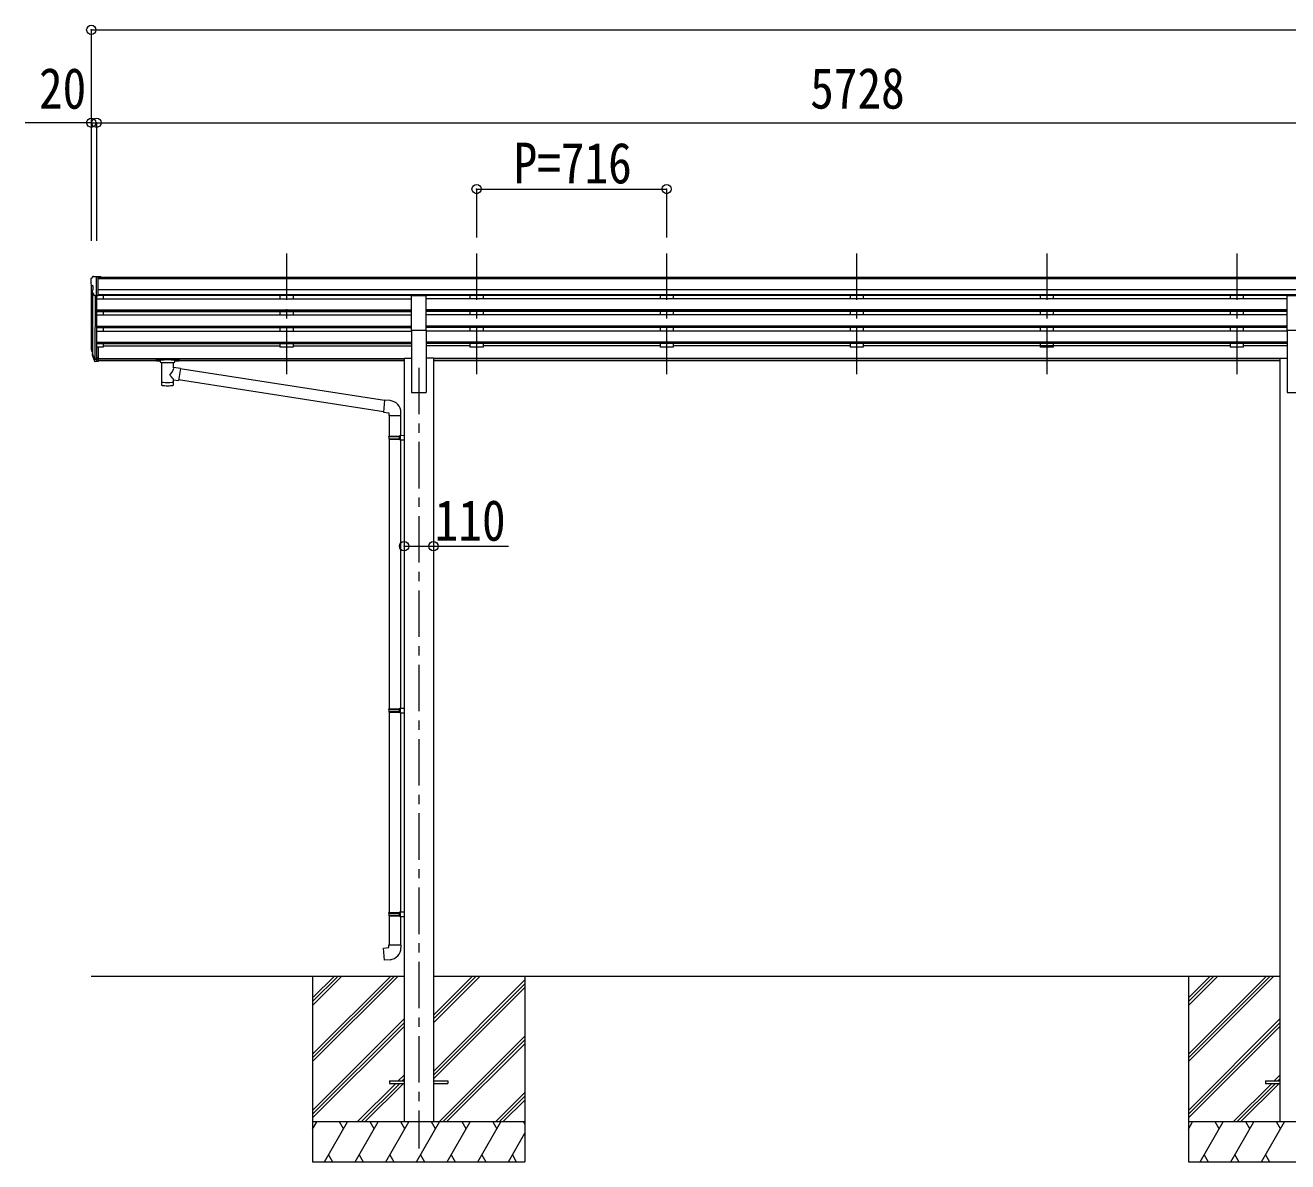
# Model space of a CAD drawing. Units: millimetres at full size, sheet at 1:35; some dimension numbers follow another scale. Extents: x -9837 to 9837, y -6790 to 6790.
# Drawn here: x -3081 to 1677, y -4264 to 21 of the extents above; entities that cross this region are included whole.
import ezdxf
from ezdxf.enums import TextEntityAlignment as Align

# ---------------------------------------------------------------- set-up
doc = ezdxf.new("R2010")
doc.units = ezdxf.units.MM
doc.header["$LTSCALE"] = 35
doc.header["$PDMODE"] = 32
doc.header["$PDSIZE"] = 35
doc.linetypes.add('CHAIN1', pattern=[8, 5, -1, 1, -1])
for name, color, linetype, lineweight in [('0-0_0', 7, 'Continuous', 9), ('0-1_本体', 5, 'CHAIN1', 9), ('0-3_ELV2', 4, 'Continuous', 9), ('0-6_OTH_LINE', 6, 'Continuous', 9), ('0-9_OUTLINE', 7, 'Continuous', 9)]:
    doc.layers.add(name, color=color, linetype=linetype, lineweight=lineweight)
doc.styles.add('ＭＳ ゴシック', font='')
doc.styles.get('ＭＳ ゴシック').set_extended_font_data('MS Gothic')

msp = doc.modelspace()

# ---------------------------------------------------------------- linework, layer by layer
at = {"layer": '0-0_0'}
for p, q in [((-2831.87, -3563.91), (-1653.07, -3563.91)), ((-1997.87, -3563.91), (-1997.87, -4263.91)), ((-1997.87, -3858.08), (-1703.69, -3563.91)), ((-1997.87, -3872.23), (-1689.55, -3563.91)), ((-1997.87, -3886.37), (-1675.4, -3563.91)), ((-1997.87, -3674.24), (-1887.54, -3563.91)), ((-1997.87, -3660.09), (-1901.68, -3563.91)), ((-1997.87, -3645.95), (-1915.82, -3563.91)), ((-1542.67, -3739.54), (-1367.04, -3563.91)), ((-1542.67, -3725.39), (-1381.18, -3563.91)), ((-1542.67, -3711.25), (-1395.32, -3563.91)), ((-1542.67, -3563.91), (1646.93, -3563.91)), ((-1197.87, -3563.91), (-1197.87, -4263.91)), ((1302.13, -3563.91), (1302.13, -4263.91)), ((1302.13, -3858.08), (1596.31, -3563.91)), ((1302.13, -3872.23), (1610.45, -3563.91)), ((1302.13, -3886.37), (1624.59, -3563.91)), ((1302.13, -3674.24), (1412.46, -3563.91)), ((1302.13, -3660.09), (1398.32, -3563.91)), ((1302.13, -3645.95), (1384.18, -3563.91)), ((-1542.67, -3923.38), (-1197.87, -3578.59)), ((-1542.67, -3937.52), (-1197.87, -3592.73)), ((-1542.67, -3951.67), (-1197.87, -3606.87)), ((-1997.87, -4070.21), (-1653.07, -3725.42)), ((-1997.87, -4084.36), (-1653.07, -3739.56)), ((-1997.87, -4098.5), (-1653.07, -3753.7)), ((1302.13, -4070.21), (1646.93, -3725.42)), ((1302.13, -4084.36), (1646.93, -3739.56)), ((1302.13, -4098.5), (1646.93, -3753.7)), ((-1521.06, -4113.91), (-1197.87, -3790.72)), ((-1506.92, -4113.91), (-1197.87, -3804.86)), ((-1492.77, -4113.91), (-1197.87, -3819)), ((-1674.93, -3959.41), (-1653.07, -3937.55)), ((1625.07, -3959.41), (1646.93, -3937.55)), ((-1829.43, -4113.91), (-1683.93, -3968.41)), ((-1815.28, -4113.91), (-1669.78, -3968.41)), ((-1801.14, -4113.91), (-1655.64, -3968.41)), ((-1660.78, -3959.41), (-1653.07, -3951.69)), ((1470.57, -4113.91), (1616.07, -3968.41)), ((1484.71, -4113.91), (1630.22, -3968.41)), ((1498.86, -4113.91), (1644.36, -3968.41)), ((1639.22, -3959.41), (1646.93, -3951.69)), ((-1308.93, -4113.91), (-1197.87, -4002.85)), ((-1294.78, -4113.91), (-1197.87, -4016.99)), ((-1280.64, -4113.91), (-1197.87, -4031.13)), ((-1197.87, -4113.91), (-1997.87, -4113.91)), ((-1997.87, -4141.41), (-1981.99, -4113.91)), ((-1953.12, -4263.91), (-1866.52, -4113.91)), ((-1881.52, -4139.89), (-1896.52, -4113.91)), ((-1837.65, -4263.91), (-1751.05, -4113.91)), ((-1766.05, -4139.89), (-1781.05, -4113.91)), ((-1722.18, -4263.91), (-1635.58, -4113.91)), ((-1650.58, -4139.89), (-1665.58, -4113.91)), ((-1606.71, -4263.91), (-1520.11, -4113.91)), ((-1535.11, -4139.89), (-1550.11, -4113.9)), ((-1491.24, -4263.91), (-1404.64, -4113.91)), ((-1419.64, -4139.89), (-1434.64, -4113.91)), ((-1375.77, -4263.91), (-1289.17, -4113.91)), ((-1319.17, -4113.91), (-1304.17, -4139.89)), ((-1203.7, -4113.91), (-1197.87, -4124.01)), ((2102.13, -4113.91), (1302.13, -4113.91)), ((1302.13, -4141.41), (1318.01, -4113.91)), ((1346.88, -4263.91), (1433.48, -4113.91)), ((1418.48, -4139.89), (1403.48, -4113.91)), ((1462.35, -4263.91), (1548.95, -4113.91)), ((1533.95, -4139.89), (1518.95, -4113.91)), ((1577.82, -4263.91), (1664.42, -4113.91)), ((1649.42, -4139.89), (1634.42, -4113.91)), ((-1260.3, -4263.91), (-1197.87, -4155.77)), ((-1997.87, -4263.91), (-1197.87, -4263.91)), ((-1938.12, -4237.93), (-1923.12, -4263.91)), ((-1822.65, -4237.93), (-1807.65, -4263.91)), ((-1707.18, -4237.92), (-1692.18, -4263.91)), ((-1591.71, -4237.93), (-1576.71, -4263.91)), ((-1476.24, -4237.93), (-1461.24, -4263.91)), ((-1360.77, -4237.93), (-1345.77, -4263.91)), ((-1245.3, -4237.93), (-1230.3, -4263.91)), ((1302.13, -4263.91), (2102.13, -4263.91)), ((1361.88, -4237.93), (1376.87, -4263.91)), ((1477.35, -4237.93), (1492.35, -4263.91)), ((1592.82, -4237.92), (1607.82, -4263.91))]:
    msp.add_line(p, q, dxfattribs=at)
at = {"layer": '0-1_本体'}
for p, q in [((-2095.87, -839.5), (-2095.87, -1317.02)), ((-1379.87, -839.5), (-1379.87, -1317.02)), ((-663.87, -839.5), (-663.87, -1317.02)), ((52.13, -839.5), (52.13, -1317.02)), ((768.13, -839.5), (768.13, -1317.02)), ((1484.13, -839.5), (1484.13, -1317.02)), ((-1597.87, -1270.34), (-1597.87, -4213.91))]:
    msp.add_line(p, q, dxfattribs=at)
at = {"layer": '0-3_ELV2'}
for p, q in [((-2833.87, -936.4), (-2833.87, -937.03)), ((-2826.96, -927.59), (-2831.03, -933.4)), ((-2823.87, -927.03), (-2826.2, -927.17)), ((-2823.87, -927.03), (-2805.37, -927.03)), ((-2811.87, -1000.01), (-2811.87, -927.03)), ((-2805.37, -927.03), (-2795.37, -927.11)), ((-2805.37, -999.01), (-2805.37, -927.03)), ((-2805.37, -928.63), (2899.63, -928.63)), ((-2805.37, -933.85), (2899.63, -933.85)), ((-2795.37, -928.63), (-2795.37, -927.11)), ((-2831.87, -957.6), (-2831.87, -1192.27)), ((-2831.34, -958.21), (-2826.02, -961.28)), ((-2819.49, -998.2), (-2828.5, -982.6)), ((-2826.9, -985.37), (-2826.9, -1218.97)), ((-2825.87, -961.54), (-2825.87, -977.81)), ((-2805.37, -999.01), (-2811.87, -999.01)), ((2909.63, -977.38), (-2805.37, -977.38)), ((2909.63, -995.23), (-2805.37, -995.23)), ((-1625.37, -998.48), (-2805.37, -998.48)), ((-2786.87, -998.48), (-2786.87, -1010.99)), ((-2120.87, -998.48), (-2120.87, -1010.99)), ((-2070.87, -998.48), (-2070.87, -1010.89)), ((-1625.37, -1129.45), (-1625.37, -997.66)), ((-1625.37, -997.66), (-1570.37, -997.66)), ((-1570.37, -1129.45), (-1570.37, -997.66)), ((1674.63, -998.48), (-1570.37, -998.48)), ((-1404.87, -998.48), (-1404.87, -1010.99)), ((-1354.87, -998.48), (-1354.87, -1010.89)), ((-688.87, -998.48), (-688.87, -1010.99)), ((-638.87, -998.48), (-638.87, -1010.89)), ((27.13, -998.48), (27.13, -1010.99)), ((77.13, -998.48), (77.13, -1010.89)), ((743.13, -998.48), (743.13, -1010.99)), ((793.13, -998.48), (793.13, -1010.89)), ((1459.13, -998.48), (1459.13, -1010.99)), ((1509.13, -998.48), (1509.13, -1010.89)), ((1674.63, -1129.45), (1674.63, -997.66)), ((1674.63, -997.66), (1729.63, -997.66)), ((-2817.87, -999.53), (-2817.88, -1237.41)), ((-2811.87, -1000.01), (-2817.08, -999.69)), ((-2811.87, -1000.01), (-2811.87, -1192.63)), ((-2811.87, -1010.99), (-1625.37, -1010.99)), ((1674.63, -1010.99), (-1570.37, -1010.99)), ((-2811.87, -1052.86), (-1625.37, -1052.86)), ((-2811.87, -1054.36), (-1625.37, -1054.36)), ((-2811.87, -1058.68), (-1625.37, -1058.68)), ((-2811.87, -1071.53), (-1625.37, -1071.53)), ((-2786.87, -1058.68), (-2786.87, -1071.53)), ((-2120.87, -1058.68), (-2120.87, -1071.53)), ((-2070.87, -1058.68), (-2070.87, -1071.53)), ((1674.63, -1052.86), (-1570.37, -1052.86)), ((1674.63, -1054.36), (-1570.37, -1054.36)), ((1674.63, -1058.68), (-1570.37, -1058.68)), ((1674.63, -1071.53), (-1570.37, -1071.53)), ((-1404.87, -1058.68), (-1404.87, -1071.53)), ((-1354.87, -1058.68), (-1354.87, -1071.53)), ((-688.87, -1058.68), (-688.87, -1071.53)), ((-638.87, -1058.68), (-638.87, -1071.53)), ((27.13, -1058.68), (27.13, -1071.53)), ((77.13, -1058.68), (77.13, -1071.53)), ((743.13, -1058.68), (743.13, -1071.53)), ((793.13, -1058.68), (793.13, -1071.53)), ((1459.13, -1058.68), (1459.13, -1071.53)), ((1509.13, -1058.68), (1509.13, -1071.53)), ((-2811.87, -1113.41), (-1625.37, -1113.41)), ((-2811.87, -1114.91), (-1625.37, -1114.91)), ((-2811.87, -1119.22), (-1625.37, -1119.22)), ((-2811.87, -1132.08), (-1625.37, -1132.08)), ((-2786.87, -1119.22), (-2786.87, -1132.08)), ((-2120.87, -1119.22), (-2120.87, -1131.98)), ((-2070.87, -1119.22), (-2070.87, -1132.08)), ((-1625.37, -1129.45), (-1625.37, -1363.91)), ((-1625.37, -1129.45), (-1570.37, -1129.45)), ((1674.63, -1113.41), (-1570.37, -1113.41)), ((1674.63, -1114.91), (-1570.37, -1114.91)), ((1674.63, -1119.22), (-1570.37, -1119.22)), ((-1570.37, -1129.45), (-1570.37, -1363.91)), ((1674.63, -1132.08), (-1570.37, -1132.08)), ((-1404.87, -1119.22), (-1404.87, -1131.98)), ((-1354.87, -1119.22), (-1354.87, -1132.08)), ((-688.87, -1119.22), (-688.87, -1131.98)), ((-638.87, -1119.22), (-638.87, -1132.08)), ((27.13, -1119.22), (27.13, -1131.98)), ((77.13, -1119.22), (77.13, -1132.08)), ((743.13, -1119.22), (743.13, -1131.98)), ((793.13, -1119.22), (793.13, -1132.08)), ((1459.13, -1119.22), (1459.13, -1131.98)), ((1509.13, -1119.22), (1509.13, -1132.08)), ((1674.63, -1129.45), (1674.63, -1363.91)), ((1674.63, -1129.45), (1729.63, -1129.45)), ((-2811.87, -1173.96), (-1625.37, -1173.96)), ((-2811.87, -1175.46), (-1625.37, -1175.46)), ((-2811.87, -1179.77), (-1625.37, -1179.77)), ((-2786.87, -1179.77), (-2786.87, -1193.26)), ((-2786.87, -1188.32), (-2120.87, -1188.32)), ((-2120.87, -1179.77), (-2120.87, -1193.26)), ((-2070.87, -1179.77), (-2070.87, -1193.26)), ((-2070.87, -1188.32), (-1625.37, -1188.32)), ((1674.63, -1173.96), (-1570.37, -1173.96)), ((1674.63, -1175.46), (-1570.37, -1175.46)), ((1674.63, -1179.77), (-1570.37, -1179.77)), ((-1404.87, -1188.32), (-1570.37, -1188.32)), ((-1404.87, -1179.77), (-1404.87, -1193.26)), ((-1354.87, -1179.77), (-1354.87, -1193.26)), ((-688.87, -1188.32), (-1354.87, -1188.32)), ((-688.87, -1179.77), (-688.87, -1193.26)), ((-638.87, -1179.77), (-638.87, -1193.26)), ((27.13, -1188.32), (-638.87, -1188.32)), ((27.13, -1179.77), (27.13, -1193.26)), ((77.13, -1179.77), (77.13, -1193.26)), ((1459.13, -1188.32), (77.13, -1188.32)), ((743.13, -1179.77), (743.13, -1193.26)), ((793.13, -1179.77), (793.13, -1193.26)), ((1459.13, -1179.77), (1459.13, -1193.26)), ((1509.13, -1179.77), (1509.13, -1193.26)), ((1674.63, -1188.32), (1509.13, -1188.32)), ((-2830.77, -1206.82), (-2826.9, -1214.77)), ((-2830.17, -1205.44), (-2826.9, -1212.51)), ((-2828.46, -1218.09), (-2828.12, -1222.5)), ((-2828.12, -1222.5), (-2819.31, -1246.05)), ((-2827.51, -1221.94), (-2819.31, -1238.11)), ((-2818.3, -1236.98), (-2826.06, -1221.58)), ((-2811.87, -1192.63), (-2811.87, -1247.4)), ((-2805.37, -1192.63), (-2811.87, -1192.63)), ((-2805.37, -1232.76), (-2811.87, -1232.76)), ((-2805.37, -1192.63), (-2805.37, -1246.66)), ((-2786.87, -1193.26), (-2805.37, -1193.26)), ((-2805.37, -1235.33), (-1653.07, -1235.33)), ((-2805.37, -1236.73), (-1653.07, -1236.73)), ((-2070.87, -1193.26), (-2120.87, -1193.26)), ((-1653.07, -1234.91), (-1653.07, -4113.91)), ((-1653.07, -1234.91), (-1625.37, -1234.91)), ((-1542.67, -1234.91), (-1570.37, -1234.91)), ((-1542.67, -1234.91), (-1542.67, -4113.91)), ((1646.93, -1235.33), (-1542.67, -1235.33)), ((1646.93, -1236.73), (-1542.67, -1236.73)), ((-1354.87, -1193.26), (-1404.87, -1193.26)), ((-638.87, -1193.26), (-688.87, -1193.26)), ((77.13, -1193.26), (27.13, -1193.26)), ((793.13, -1193.26), (743.13, -1193.26)), ((1509.13, -1193.26), (1459.13, -1193.26)), ((1646.93, -1234.91), (1646.93, -4113.91)), ((1646.93, -1234.91), (1674.63, -1234.91)), ((-2811.87, -1237.66), (-2817, -1237.66)), ((-2811.87, -1239.47), (-2816.71, -1239.47)), ((-2811.87, -1247.4), (-2816.71, -1247.4)), ((-2805.37, -1237.64), (-2811.87, -1237.64)), ((-2805.37, -1246.66), (-2811.87, -1246.66)), ((-2571.37, -1244.42), (-2805.37, -1244.42)), ((-1653.07, -1244.42), (-2517.37, -1244.42)), ((1646.93, -1244.42), (-1542.67, -1244.42)), ((-1625.37, -1363.91), (-1570.37, -1363.91)), ((1674.63, -1363.91), (1729.63, -1363.91)), ((-1707.87, -3959.41), (-1653.07, -3959.41)), ((-1542.67, -3959.41), (-1487.87, -3959.41)), ((-1542.67, -3968.41), (-1487.87, -3968.41)), ((-1487.87, -3959.41), (-1487.87, -3968.41)), ((1592.13, -3959.41), (1646.93, -3959.41))]:
    msp.add_line(p, q, dxfattribs=at)
for points in [[(-1707.87, -3959.41), (-1707.87, -3968.41), (-1653.07, -3968.41)], [(1592.13, -3959.41), (1592.13, -3968.41), (1646.93, -3968.41)]]:
    msp.add_lwpolyline(points, dxfattribs=at)
for centre, radius, start, end in [((-2830.87, -936.4), 3, 93, 180), ((-2631.87, -937.03), 202, 180, 184.94904), ((-2826.14, -928.17), 1, 93.5, 145), ((-2826.96, -953.84), 6.18, 185.7035, 224.99897), ((-2825.9, -981.1), 3, 94.7167, 210), ((-2826.17, -977.81), 0.3, 274.7167, 0), ((-2826.17, -961.54), 0.3, 0, 60), ((-2816.89, -996.7), 3, 210, 266.5), ((-2802.69, -1197.7), 29.53, 186.50806, 197.98144), ((-2801.28, -1195.95), 30.41, 187.1552, 198.19734)]:
    msp.add_arc(centre, radius, start, end, dxfattribs=at)
for centre, major_axis, ratio, start_param, end_param in [((-2743.22, -1198.14), (-89.06, 1.43), 0.57596, 6.1962358, 6.3678173), ((-2744.01, -1191.46), (87.93, 4.42), 0.541684, 3.0659337, 3.2228513), ((-2827.16, -1218.09), (1.3, 0), 0.90356, 1.3700892, 3.347195), ((-2741.24, -1201.9), (-89.07, 0), 0.90356, 0.2056023, 0.2515348), ((-2741.95, -1198.04), (-88.05, 0), 0.90356, 0.2662965, 0.3003836), ((-2816.71, -1236.76), (-3, 0), 0.90356, 0.5235988, 1.5707963), ((-2816.71, -1244.69), (3, 0), 0.90356, 3.6651914, 4.712389), ((-2817, -1236.31), (-1.5, 0), 0.90356, 0.5235988, 1.5707963)]:
    msp.add_ellipse(centre, major_axis=major_axis, ratio=ratio, start_param=start_param, end_param=end_param, dxfattribs=at)
at = {"layer": '0-6_OTH_LINE'}
for p, q in [((-2831.87, 3.15), (-2831.87, -789.5)), ((-2831.87, 3.15), (8664.13, 3.15)), ((-2831.87, -346.85), (-2831.87, -792.26)), ((-2831.87, -346.85), (-2811.87, -346.85)), ((-2811.87, -346.85), (-2811.87, -792.26)), ((-2811.87, -346.85), (2916.13, -346.85)), ((-1379.87, -596.85), (-1379.87, -779.31)), ((-1379.87, -596.85), (-663.87, -596.85)), ((-663.87, -596.85), (-663.87, -779.31)), ((-1653.07, -1943.46), (-1542.67, -1943.46))]:
    msp.add_line(p, q, dxfattribs=at)
at = {"layer": '0-6_OTH_LINE', "lineweight": 18}
for p, q in [((-2831.87, -346.85), (-3080.7, -346.85)), ((-1542.67, -1943.46), (-1259.6, -1943.46))]:
    msp.add_line(p, q, dxfattribs=at)
at = {"layer": '0-6_OTH_LINE'}
for p in [(-2831.87, 3.15), (-2831.87, -346.85), (-2811.87, -346.85), (-1379.87, -596.85), (-663.87, -596.85), (-1653.07, -1943.46), (-1542.67, -1943.46)]:
    msp.add_point(p, dxfattribs=at)
at = {"layer": '0-9_OUTLINE'}
for p, q in [((-2585.87, -1236.84), (-2502.87, -1236.84)), ((-2587.87, -1237.51), (-2587.87, -1243.26)), ((-2585.87, -1239.02), (-2502.87, -1239.02)), ((-2585.87, -1243.93), (-2571.37, -1243.93)), ((-2571.37, -1249.57), (-2571.37, -1243.03)), ((-2567.27, -1250.49), (-2567.29, -1335.93)), ((-2521.47, -1269.24), (-2521.47, -1250.49)), ((-2496.25, -1273.14), (-2521.47, -1269.23)), ((-2517.37, -1249.57), (-2517.37, -1243.03)), ((-2517.37, -1243.93), (-2502.87, -1243.93)), ((-2496.25, -1273.14), (-2503.27, -1318.4)), ((-2500.87, -1237.51), (-2500.87, -1243.26)), ((-1727.26, -1394.51), (-2496.56, -1275.16)), ((-2521.45, -1335.93), (-2521.47, -1315.27)), ((-2521.47, -1315.58), (-2503.27, -1318.4)), ((-1730.93, -1436.44), (-2503, -1316.66)), ((-1706.26, -1394.38), (-1727.09, -1392.56)), ((-1711.18, -1450.13), (-1665.18, -1450.13)), ((-1709.07, -1450.13), (-1709.07, -1527.97)), ((-1667.07, -1450.13), (-1667.07, -1525.41)), ((-1665.18, -1450.13), (-1665.18, -1439.21)), ((-1711.07, -1529.97), (-1710.07, -1527.97)), ((-1711.07, -1529.97), (-1667.07, -1529.97)), ((-1711.07, -1529.97), (-1711.07, -1537.97)), ((-1711.07, -1537.97), (-1667.07, -1537.97)), ((-1711.07, -1537.97), (-1710.07, -1539.97)), ((-1710.07, -1527.97), (-1667.07, -1527.97)), ((-1710.07, -1539.97), (-1667.07, -1539.97)), ((-1709.07, -1539.97), (-1709.07, -2556.66)), ((-1671.55, -1529.97), (-1671.98, -1527.97)), ((-1669.07, -1525.47), (-1653.07, -1525)), ((-1669.07, -1527.47), (-1669.07, -1525.47)), ((-1669.07, -1527.47), (-1667.07, -1527.47)), ((-1669.07, -1542.47), (-1669.07, -1540.47)), ((-1669.07, -1542.47), (-1653.07, -1542.94)), ((-1667.07, -1542.53), (-1667.07, -2554.1)), ((-1653.07, -1525), (-1653.07, -1542.94)), ((-1711.07, -2558.66), (-1710.07, -2556.66)), ((-1711.07, -2558.66), (-1667.07, -2558.66)), ((-1711.07, -2558.66), (-1711.07, -2566.66)), ((-1711.07, -2566.66), (-1667.07, -2566.66)), ((-1711.07, -2566.66), (-1710.07, -2568.66)), ((-1710.07, -2556.66), (-1667.07, -2556.66)), ((-1710.07, -2568.66), (-1667.07, -2568.66)), ((-1709.07, -2568.66), (-1709.07, -3324.35)), ((-1671.55, -2558.66), (-1671.98, -2556.66)), ((-1669.07, -2554.16), (-1653.07, -2553.69)), ((-1669.07, -2556.16), (-1669.07, -2554.16)), ((-1669.07, -2556.16), (-1667.07, -2556.16)), ((-1653.07, -2553.69), (-1653.07, -2571.63)), ((-1669.07, -2571.16), (-1669.07, -2569.16)), ((-1669.07, -2571.16), (-1653.07, -2571.63)), ((-1667.07, -2571.22), (-1667.07, -3321.79)), ((-1711.07, -3326.35), (-1710.07, -3324.35)), ((-1711.07, -3326.35), (-1667.07, -3326.35)), ((-1711.07, -3326.35), (-1711.07, -3334.35)), ((-1710.07, -3324.35), (-1667.07, -3324.35)), ((-1671.55, -3326.35), (-1671.98, -3324.35)), ((-1669.07, -3321.85), (-1653.07, -3321.38)), ((-1669.07, -3323.85), (-1669.07, -3321.85)), ((-1669.07, -3323.85), (-1667.07, -3323.85)), ((-1653.07, -3321.38), (-1653.07, -3339.32)), ((-1711.07, -3334.35), (-1667.07, -3334.35)), ((-1711.07, -3334.35), (-1710.07, -3336.35)), ((-1710.07, -3336.35), (-1667.07, -3336.35)), ((-1709.07, -3336.35), (-1709.07, -3446.35)), ((-1669.07, -3338.85), (-1669.07, -3336.85)), ((-1669.07, -3338.85), (-1653.07, -3339.32)), ((-1667.07, -3338.91), (-1667.07, -3446.35)), ((-1711.07, -3446.35), (-1665.07, -3446.35)), ((-1711.07, -3456.35), (-1711.07, -3446.35)), ((-1665.07, -3446.35), (-1665.07, -3457.27))]:
    msp.add_line(p, q, dxfattribs=at)
for points in [[(-2587.87, -1237.51), (-2587.83, -1237.31), (-2587.75, -1237.17), (-2587.65, -1237.08), (-2587.55, -1237.02), (-2587.43, -1236.97), (-2587.13, -1236.91), (-2586.64, -1236.87), (-2586.1, -1236.84), (-2585.87, -1236.84)], [(-2502.87, -1236.84), (-2502.52, -1236.85), (-2501.99, -1236.87), (-2501.54, -1236.92), (-2501.23, -1237), (-2501.06, -1237.1), (-2500.94, -1237.24), (-2500.88, -1237.42), (-2500.87, -1237.51)], [(-2587.87, -1243.26), (-2587.83, -1243.46), (-2587.75, -1243.6), (-2587.65, -1243.69), (-2587.55, -1243.75), (-2587.43, -1243.8), (-2587.13, -1243.86), (-2586.64, -1243.91), (-2586.1, -1243.93), (-2585.87, -1243.93)], [(-2502.87, -1243.93), (-2502.52, -1243.92), (-2501.99, -1243.9), (-2501.54, -1243.85), (-2501.23, -1243.77), (-2501.06, -1243.67), (-2500.94, -1243.53), (-2500.88, -1243.35), (-2500.87, -1243.26)], [(-1727.09, -1392.56), (-1731.1, -1438.38), (-1711.18, -1440.13), (-1711.18, -1450.13)], [(-1671.55, -1529.97), (-1671.55, -1537.97), (-1671.98, -1539.97)], [(-1669.07, -1540.47), (-1667.07, -1540.47), (-1667.07, -1527.47)], [(-1671.55, -2558.66), (-1671.55, -2566.66), (-1671.98, -2568.66)], [(-1669.07, -2569.16), (-1667.07, -2569.16), (-1667.07, -2556.16)], [(-1671.55, -3326.35), (-1671.55, -3334.35), (-1671.98, -3336.35)], [(-1669.07, -3336.85), (-1667.07, -3336.85), (-1667.07, -3323.85)], [(-1706.15, -3502.09), (-1726.98, -3503.92), (-1730.99, -3458.09), (-1711.07, -3456.35)]]:
    msp.add_lwpolyline(points, dxfattribs=at)
for centre, start, end in [((-1710.18, -1439.21), 0, 85), ((-1710.07, -3457.27), 275, 0)]:
    msp.add_arc(centre, 45, start, end, dxfattribs=at)
for centre, major_axis, ratio, start_param, end_param in [((-2585.87, -1239.24), (2, 0), 0.109601, 3.1415927, 4.712389), ((-2544.37, -1249.49), (27.06, 0), 0.069685, 3.1415927, 6.2831853), ((-2544.37, -1243.03), (27, 0), 0.070066, 6.2831853, 9.424778), ((-2544.37, -1295.77), (-22.81, -26.62), 0.234429, 1.6855472, 3.1268519), ((-2533.37, -1247.01), (16, 0), 0.361356, 6.2636979, 6.2831853), ((-2502.87, -1239.24), (2, 0), 0.109601, 4.712389, 6.2831853), ((-2544.37, -1323.49), (22.91, 0), 0.122865, 3.1415927, 6.2831853), ((-2541.82, -1293.13), (20.32, -22.25), 0.045535, 0.0389954, 1.3075346), ((-2544.37, -1335.93), (22.92, 0), 0.101955, 3.1415499, 6.2833984)]:
    msp.add_ellipse(centre, major_axis=major_axis, ratio=ratio, start_param=start_param, end_param=end_param, dxfattribs=at)

# ---------------------------------------------------------------- texts
at = {"layer": '0-6_OTH_LINE', "color": 7, "style": 'ＭＳ ゴシック', "width": 0.85}
for s, p in [('20', (-3028.96, -340.29)), ('5728', (-122.87, -339.85)), ('P=716', (-1240.62, -621.85)), ('110', (-1537.77, -1968.95))]:
    msp.add_text(s, height=154, dxfattribs=at).set_placement(p, align=Align.BOTTOM_LEFT)

doc.saveas('drawing.dxf')
